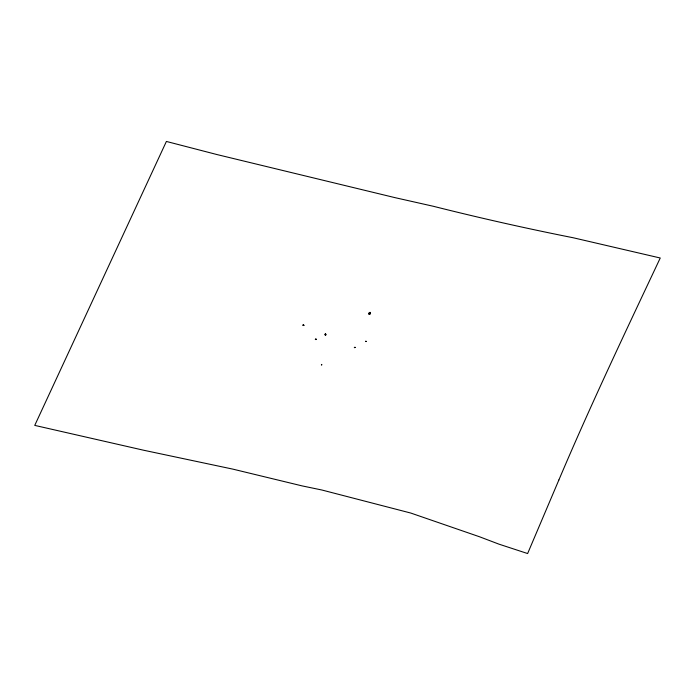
<?xml version="1.0" encoding="UTF-8"?>
<svg xmlns="http://www.w3.org/2000/svg" width="695" height="695" viewBox="0 0 695 695"><rect width="100%" height="100%" fill="white"/><g stroke="black" fill="none" stroke-linecap="round" stroke-linejoin="round"><path stroke-width="1.04" d="M369.514 312.759L369.314 314.375L369.419 312.811M321.655 364.423L321.672 364.936M365.865 341.566L365.9 341.115M366.152 341.454L365.7 341.514M369.844 312.767L369.697 314.331L369.314 312.776M369.975 312.29L369.81 313.905L369.088 314.192L369.262 312.993M325.451 334.078L325.581 335.086L325.295 334.008M370.079 312.55L369.905 314.14L369.019 314.018L369.21 312.88M315.591 339.473L316.069 339.099M325.321 334L325.164 334.981L325.886 334.156M354.528 347.578L355.006 347.378M325.312 333.904L325.138 334.834L325.851 335.007L325.912 334.356M303.35 325.442L303.602 324.973M316.294 339.447L315.287 339.395L316.338 339.308M303.906 325.147L302.994 325.269M354.328 347.639L355.249 347.318M321.385 364.84L321.828 364.832M365.648 341.41L366.248 341.454M315.973 339.62L315.643 339.073M303.941 325.39L302.959 325.034M354.389 347.43L355.18 347.526M303.68 325.564L303.211 324.86M354.667 347.326L354.884 347.639M558.85 480.028L527.627 553.55L498.949 544.15L479.402 536.722L410.754 513.04L321.881 490.01L302.056 485.883L232.842 469.125L143.63 450.23L34.75 425.392L166.392 141.45L216.953 154.551L394.934 197.632L433.359 206.285A2301.901 1783.622 25.6 0 0 573.167 237.751L660.25 258.001L659.381 259.843C624.979 332.836 590.324 405.706 558.85 480.028"/></g></svg>
